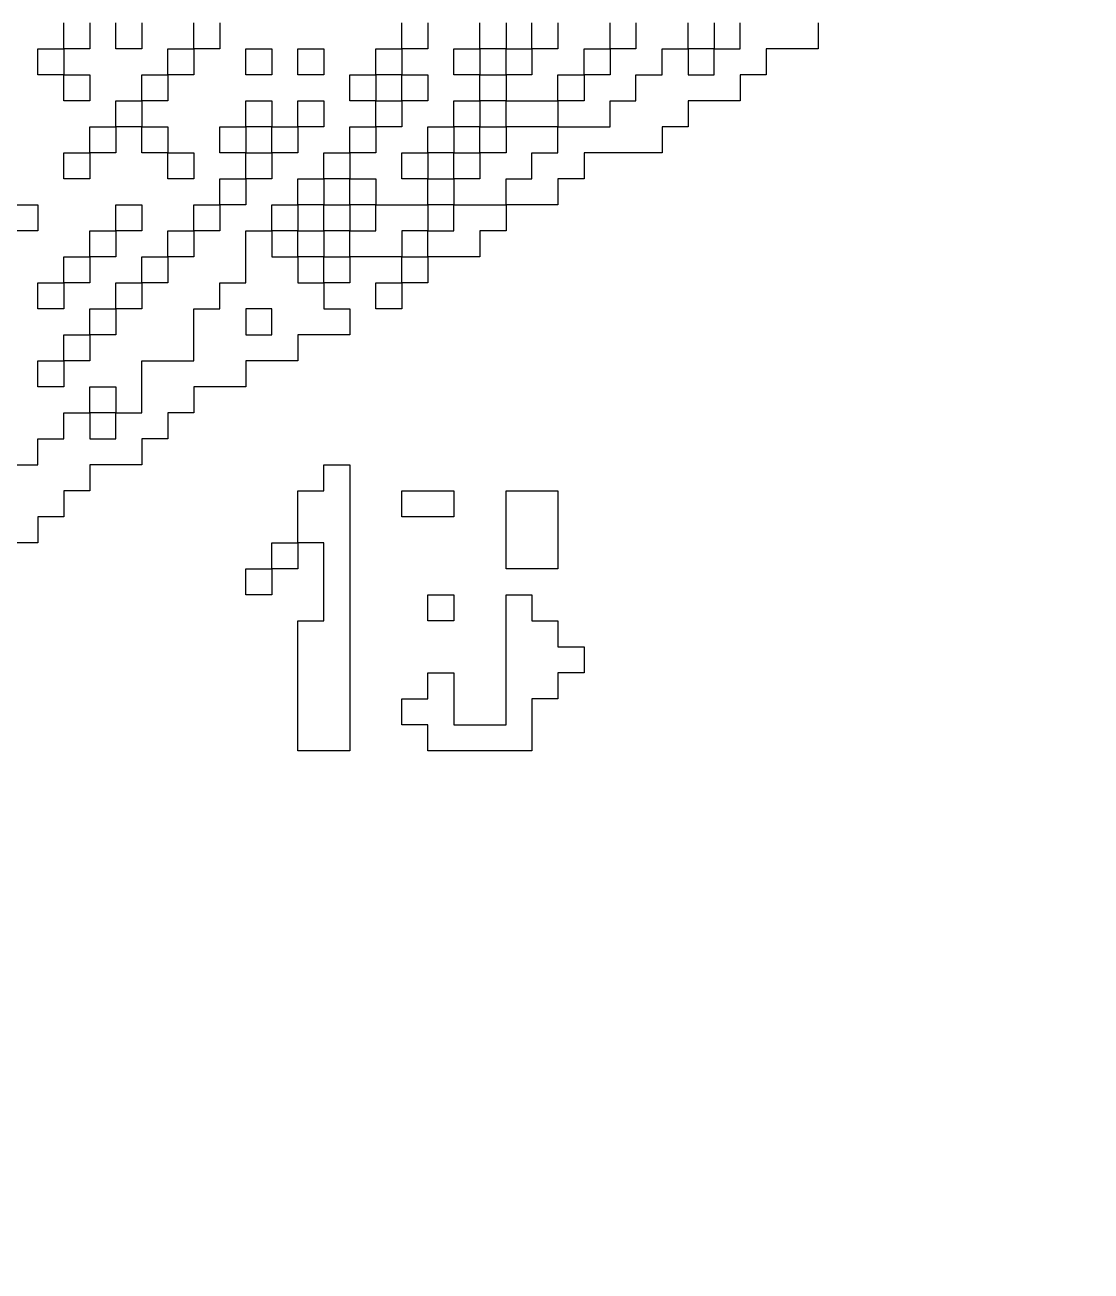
# Model space of a CAD drawing. Header units: inches. Extents: x 0.02 to 6.01, y 0.01 to 5.6.
# Drawn here: x 2.643 to 2.8436, y 1.8788 to 2.1133 of the extents above; entities that cross this region are included whole.
import ezdxf

# ---------------------------------------------------------------- set-up
doc = ezdxf.new("R2010")
doc.units = ezdxf.units.IN
doc.header["$MEASUREMENT"] = 0
for name, color, linetype in [('Bottom Layer', 5, 'Continuous'), ('Bottom Overlay', 54, 'Continuous'), ('Top Layer', 1, 'Continuous')]:
    doc.layers.add(name, color=color, linetype=linetype)

msp = doc.modelspace()

# ---------------------------------------------------------------- linework, layer by layer
at = {"layer": 'Bottom Layer'}
msp.add_lwpolyline([(3.00371, 0.01993, 0.01, 0.01, -0.378866), (0.02422, 2.65597, 0.01, 0.01, 0)], format="xyseb", dxfattribs=at)
at = {"layer": 'Bottom Overlay'}
for p, q in [((2.65036, 2.10879), (2.65036, 2.11368)), ((2.65525, 2.11368), (2.65525, 2.10879)), ((2.66015, 2.10879), (2.66015, 2.11368)), ((2.66504, 2.11368), (2.66504, 2.10879)), ((2.67483, 2.10879), (2.67483, 2.11368)), ((2.67972, 2.11368), (2.67972, 2.10879)), ((2.71397, 2.10879), (2.71397, 2.11368)), ((2.71887, 2.11368), (2.71887, 2.10879)), ((2.72865, 2.10879), (2.72865, 2.11368)), ((2.73355, 2.11368), (2.73355, 2.10879)), ((2.73844, 2.10879), (2.73844, 2.11368)), ((2.74333, 2.11368), (2.74333, 2.10879)), ((2.75312, 2.10879), (2.75312, 2.11368)), ((2.75801, 2.11368), (2.75801, 2.10879)), ((2.7678, 2.10879), (2.7678, 2.11368)), ((2.77269, 2.11368), (2.77269, 2.10879)), ((2.77759, 2.10879), (2.77759, 2.11368)), ((2.79227, 2.11368), (2.79227, 2.10879)), ((2.64547, 2.10389), (2.64547, 2.10879)), ((2.64547, 2.10879), (2.65036, 2.10879)), ((2.65525, 2.10879), (2.65036, 2.10879)), ((2.65036, 2.10879), (2.65036, 2.10389)), ((2.66504, 2.10879), (2.66015, 2.10879)), ((2.66993, 2.10389), (2.66993, 2.10879)), ((2.66993, 2.10879), (2.67483, 2.10879)), ((2.67972, 2.10879), (2.67483, 2.10879)), ((2.67483, 2.10879), (2.67483, 2.10389)), ((2.68461, 2.10389), (2.68461, 2.10879)), ((2.68461, 2.10879), (2.68951, 2.10879)), ((2.68951, 2.10879), (2.68951, 2.10389)), ((2.6944, 2.10389), (2.6944, 2.10879)), ((2.6944, 2.10879), (2.69929, 2.10879)), ((2.69929, 2.10879), (2.69929, 2.10389)), ((2.70908, 2.10389), (2.70908, 2.10879)), ((2.70908, 2.10879), (2.71397, 2.10879)), ((2.71887, 2.10879), (2.71397, 2.10879)), ((2.71397, 2.10879), (2.71397, 2.10389)), ((2.72376, 2.10389), (2.72376, 2.10879)), ((2.72376, 2.10879), (2.72865, 2.10879)), ((2.72865, 2.10879), (2.72865, 2.10389)), ((2.73355, 2.10879), (2.72865, 2.10879)), ((2.73355, 2.10879), (2.73844, 2.10879)), ((2.73355, 2.10389), (2.73355, 2.10879)), ((2.74333, 2.10879), (2.73844, 2.10879)), ((2.73844, 2.10879), (2.73844, 2.10389)), ((2.74823, 2.10879), (2.75312, 2.10879)), ((2.74823, 2.10389), (2.74823, 2.10879)), ((2.75801, 2.10879), (2.75312, 2.10879)), ((2.75312, 2.10879), (2.75312, 2.10389)), ((2.76291, 2.10389), (2.76291, 2.10879)), ((2.76291, 2.10879), (2.7678, 2.10879)), ((2.7678, 2.10879), (2.7678, 2.10389)), ((2.77269, 2.10879), (2.7678, 2.10879)), ((2.77269, 2.10389), (2.77269, 2.10879)), ((2.77269, 2.10879), (2.77759, 2.10879)), ((2.79227, 2.10879), (2.78248, 2.10879)), ((2.78248, 2.10879), (2.78248, 2.10389)), ((2.65036, 2.10389), (2.64547, 2.10389)), ((2.65036, 2.10389), (2.65525, 2.10389)), ((2.65036, 2.099), (2.65036, 2.10389)), ((2.65525, 2.10389), (2.65525, 2.099)), ((2.66504, 2.099), (2.66504, 2.10389)), ((2.66504, 2.10389), (2.66993, 2.10389)), ((2.66993, 2.10389), (2.66993, 2.099)), ((2.67483, 2.10389), (2.66993, 2.10389)), ((2.68951, 2.10389), (2.68461, 2.10389)), ((2.69929, 2.10389), (2.6944, 2.10389)), ((2.70419, 2.099), (2.70419, 2.10389)), ((2.70419, 2.10389), (2.70908, 2.10389)), ((2.71397, 2.10389), (2.70908, 2.10389)), ((2.70908, 2.10389), (2.70908, 2.099)), ((2.71397, 2.099), (2.71397, 2.10389)), ((2.71397, 2.10389), (2.71887, 2.10389)), ((2.71887, 2.10389), (2.71887, 2.099)), ((2.72865, 2.10389), (2.72376, 2.10389)), ((2.72865, 2.099), (2.72865, 2.10389)), ((2.72865, 2.10389), (2.73355, 2.10389)), ((2.73355, 2.10389), (2.73355, 2.099)), ((2.73844, 2.10389), (2.73355, 2.10389)), ((2.74333, 2.099), (2.74333, 2.10389)), ((2.74333, 2.10389), (2.74823, 2.10389)), ((2.74823, 2.10389), (2.74823, 2.099)), ((2.75312, 2.10389), (2.74823, 2.10389)), ((2.75801, 2.099), (2.75801, 2.10389)), ((2.75801, 2.10389), (2.76291, 2.10389)), ((2.7678, 2.10389), (2.77269, 2.10389)), ((2.78248, 2.10389), (2.77759, 2.10389)), ((2.77759, 2.10389), (2.77759, 2.099)), ((2.65525, 2.099), (2.65036, 2.099)), ((2.66015, 2.099), (2.66504, 2.099)), ((2.66015, 2.09411), (2.66015, 2.099)), ((2.66993, 2.099), (2.66504, 2.099)), ((2.66504, 2.099), (2.66504, 2.09411)), ((2.68461, 2.09411), (2.68461, 2.099)), ((2.68461, 2.099), (2.68951, 2.099)), ((2.68951, 2.099), (2.68951, 2.09411)), ((2.6944, 2.099), (2.69929, 2.099)), ((2.6944, 2.09411), (2.6944, 2.099)), ((2.69929, 2.099), (2.69929, 2.09411)), ((2.70908, 2.099), (2.70419, 2.099)), ((2.70908, 2.09411), (2.70908, 2.099)), ((2.70908, 2.099), (2.71397, 2.099)), ((2.71397, 2.099), (2.71397, 2.09411)), ((2.71887, 2.099), (2.71397, 2.099)), ((2.72376, 2.09411), (2.72376, 2.099)), ((2.72376, 2.099), (2.72865, 2.099)), ((2.73355, 2.099), (2.72865, 2.099)), ((2.72865, 2.099), (2.72865, 2.09411)), ((2.73355, 2.09411), (2.73355, 2.099)), ((2.73355, 2.099), (2.74333, 2.099)), ((2.74333, 2.099), (2.74333, 2.09411)), ((2.74823, 2.099), (2.74333, 2.099)), ((2.75312, 2.09411), (2.75312, 2.099)), ((2.75312, 2.099), (2.75801, 2.099)), ((2.77759, 2.099), (2.7678, 2.099)), ((2.7678, 2.099), (2.7678, 2.09411)), ((2.65525, 2.08921), (2.65525, 2.09411)), ((2.65525, 2.09411), (2.66015, 2.09411)), ((2.66015, 2.09411), (2.66015, 2.08921)), ((2.66504, 2.09411), (2.66015, 2.09411)), ((2.66504, 2.08921), (2.66504, 2.09411)), ((2.66504, 2.09411), (2.66993, 2.09411)), ((2.66993, 2.09411), (2.66993, 2.08921)), ((2.67972, 2.08921), (2.67972, 2.09411)), ((2.67972, 2.09411), (2.68461, 2.09411)), ((2.68461, 2.09411), (2.68461, 2.08921)), ((2.68951, 2.09411), (2.68461, 2.09411)), ((2.68951, 2.08921), (2.68951, 2.09411)), ((2.68951, 2.09411), (2.6944, 2.09411)), ((2.6944, 2.09411), (2.6944, 2.08921)), ((2.69929, 2.09411), (2.6944, 2.09411)), ((2.70419, 2.08921), (2.70419, 2.09411)), ((2.70419, 2.09411), (2.70908, 2.09411)), ((2.71397, 2.09411), (2.70908, 2.09411)), ((2.70908, 2.09411), (2.70908, 2.08921)), ((2.71887, 2.08921), (2.71887, 2.09411)), ((2.71887, 2.09411), (2.72376, 2.09411)), ((2.72865, 2.09411), (2.72376, 2.09411)), ((2.72376, 2.09411), (2.72376, 2.08921)), ((2.72865, 2.08921), (2.72865, 2.09411)), ((2.72865, 2.09411), (2.73355, 2.09411)), ((2.73355, 2.09411), (2.73355, 2.08921)), ((2.74333, 2.09411), (2.73355, 2.09411)), ((2.74333, 2.08921), (2.74333, 2.09411)), ((2.74333, 2.09411), (2.75312, 2.09411)), ((2.7678, 2.09411), (2.76291, 2.09411)), ((2.76291, 2.09411), (2.76291, 2.08921)), ((2.65036, 2.08432), (2.65036, 2.08921)), ((2.65036, 2.08921), (2.65525, 2.08921)), ((2.65525, 2.08921), (2.65525, 2.08432)), ((2.66015, 2.08921), (2.65525, 2.08921)), ((2.66993, 2.08921), (2.66504, 2.08921)), ((2.66993, 2.08432), (2.66993, 2.08921)), ((2.66993, 2.08921), (2.67483, 2.08921)), ((2.67483, 2.08921), (2.67483, 2.08432)), ((2.68461, 2.08921), (2.67972, 2.08921)), ((2.68461, 2.08432), (2.68461, 2.08921)), ((2.68461, 2.08921), (2.68951, 2.08921)), ((2.68951, 2.08921), (2.68951, 2.08432)), ((2.6944, 2.08921), (2.68951, 2.08921)), ((2.69929, 2.08432), (2.69929, 2.08921)), ((2.69929, 2.08921), (2.70419, 2.08921)), ((2.70908, 2.08921), (2.70419, 2.08921)), ((2.70419, 2.08921), (2.70419, 2.08432)), ((2.71397, 2.08432), (2.71397, 2.08921)), ((2.71397, 2.08921), (2.71887, 2.08921)), ((2.71887, 2.08921), (2.71887, 2.08432)), ((2.72376, 2.08921), (2.71887, 2.08921)), ((2.72376, 2.08432), (2.72376, 2.08921)), ((2.72376, 2.08921), (2.72865, 2.08921)), ((2.72865, 2.08921), (2.72865, 2.08432)), ((2.73355, 2.08921), (2.72865, 2.08921)), ((2.73844, 2.08432), (2.73844, 2.08921)), ((2.73844, 2.08921), (2.74333, 2.08921)), ((2.76291, 2.08921), (2.74823, 2.08921)), ((2.74823, 2.08921), (2.74823, 2.08432)), ((2.65525, 2.08432), (2.65036, 2.08432)), ((2.67483, 2.08432), (2.66993, 2.08432)), ((2.67972, 2.07943), (2.67972, 2.08432)), ((2.67972, 2.08432), (2.68461, 2.08432)), ((2.68951, 2.08432), (2.68461, 2.08432)), ((2.68461, 2.08432), (2.68461, 2.07943)), ((2.6944, 2.07943), (2.6944, 2.08432)), ((2.6944, 2.08432), (2.69929, 2.08432)), ((2.69929, 2.08432), (2.69929, 2.07943)), ((2.70419, 2.08432), (2.69929, 2.08432)), ((2.70419, 2.07943), (2.70419, 2.08432)), ((2.70419, 2.08432), (2.70908, 2.08432)), ((2.70908, 2.08432), (2.70908, 2.07943)), ((2.71887, 2.08432), (2.71397, 2.08432)), ((2.71887, 2.07943), (2.71887, 2.08432)), ((2.71887, 2.08432), (2.72376, 2.08432)), ((2.72376, 2.08432), (2.72376, 2.07943)), ((2.72865, 2.08432), (2.72376, 2.08432)), ((2.73355, 2.07943), (2.73355, 2.08432)), ((2.73355, 2.08432), (2.73844, 2.08432)), ((2.74823, 2.08432), (2.74333, 2.08432)), ((2.74333, 2.08432), (2.74333, 2.07943)), ((2.64057, 2.07943), (2.64547, 2.07943)), ((2.64547, 2.07943), (2.64547, 2.07453)), ((2.66015, 2.07453), (2.66015, 2.07943)), ((2.66015, 2.07943), (2.66504, 2.07943)), ((2.66504, 2.07943), (2.66504, 2.07453)), ((2.67483, 2.07453), (2.67483, 2.07943)), ((2.67483, 2.07943), (2.67972, 2.07943)), ((2.67972, 2.07943), (2.67972, 2.07453)), ((2.68461, 2.07943), (2.67972, 2.07943)), ((2.68951, 2.07943), (2.6944, 2.07943)), ((2.68951, 2.07453), (2.68951, 2.07943)), ((2.69929, 2.07943), (2.6944, 2.07943)), ((2.6944, 2.07943), (2.6944, 2.07453)), ((2.69929, 2.07453), (2.69929, 2.07943)), ((2.69929, 2.07943), (2.70419, 2.07943)), ((2.70419, 2.07943), (2.70419, 2.07453)), ((2.70908, 2.07943), (2.70419, 2.07943)), ((2.70908, 2.07453), (2.70908, 2.07943)), ((2.70908, 2.07943), (2.71887, 2.07943)), ((2.72376, 2.07943), (2.71887, 2.07943)), ((2.71887, 2.07943), (2.71887, 2.07453)), ((2.72376, 2.07453), (2.72376, 2.07943)), ((2.72376, 2.07943), (2.73355, 2.07943)), ((2.73355, 2.07943), (2.73355, 2.07453)), ((2.74333, 2.07943), (2.73355, 2.07943)), ((2.64547, 2.07453), (2.64057, 2.07453)), ((2.65525, 2.06964), (2.65525, 2.07453)), ((2.65525, 2.07453), (2.66015, 2.07453)), ((2.66504, 2.07453), (2.66015, 2.07453)), ((2.66015, 2.07453), (2.66015, 2.06964)), ((2.66993, 2.06964), (2.66993, 2.07453)), ((2.66993, 2.07453), (2.67483, 2.07453)), ((2.67483, 2.07453), (2.67483, 2.06964)), ((2.67972, 2.07453), (2.67483, 2.07453)), ((2.68461, 2.06475), (2.68461, 2.07453)), ((2.68461, 2.07453), (2.68951, 2.07453)), ((2.6944, 2.07453), (2.68951, 2.07453)), ((2.68951, 2.07453), (2.68951, 2.06964)), ((2.6944, 2.06964), (2.6944, 2.07453)), ((2.6944, 2.07453), (2.69929, 2.07453)), ((2.70419, 2.07453), (2.69929, 2.07453)), ((2.69929, 2.07453), (2.69929, 2.06964)), ((2.70419, 2.06964), (2.70419, 2.07453)), ((2.70419, 2.07453), (2.70908, 2.07453)), ((2.71887, 2.07453), (2.71397, 2.07453)), ((2.71397, 2.07453), (2.71397, 2.06964)), ((2.71887, 2.07453), (2.72376, 2.07453)), ((2.71887, 2.06964), (2.71887, 2.07453)), ((2.73355, 2.07453), (2.72865, 2.07453)), ((2.72865, 2.07453), (2.72865, 2.06964)), ((2.65036, 2.06475), (2.65036, 2.06964)), ((2.65036, 2.06964), (2.65525, 2.06964)), ((2.66015, 2.06964), (2.65525, 2.06964)), ((2.65525, 2.06964), (2.65525, 2.06475)), ((2.66504, 2.06475), (2.66504, 2.06964)), ((2.66504, 2.06964), (2.66993, 2.06964)), ((2.67483, 2.06964), (2.66993, 2.06964)), ((2.66993, 2.06964), (2.66993, 2.06475)), ((2.68951, 2.06964), (2.6944, 2.06964)), ((2.69929, 2.06964), (2.6944, 2.06964)), ((2.6944, 2.06964), (2.6944, 2.06475)), ((2.69929, 2.06475), (2.69929, 2.06964)), ((2.69929, 2.06964), (2.70419, 2.06964)), ((2.70419, 2.06964), (2.70419, 2.06475)), ((2.71397, 2.06964), (2.70419, 2.06964)), ((2.71397, 2.06475), (2.71397, 2.06964)), ((2.71397, 2.06964), (2.71887, 2.06964)), ((2.71887, 2.06964), (2.71887, 2.06475)), ((2.72865, 2.06964), (2.71887, 2.06964)), ((2.64547, 2.05985), (2.64547, 2.06475)), ((2.64547, 2.06475), (2.65036, 2.06475)), ((2.65525, 2.06475), (2.65036, 2.06475)), ((2.65036, 2.06475), (2.65036, 2.05985)), ((2.66015, 2.06475), (2.66504, 2.06475)), ((2.66015, 2.05985), (2.66015, 2.06475)), ((2.66504, 2.06475), (2.66504, 2.05985)), ((2.66993, 2.06475), (2.66504, 2.06475)), ((2.67972, 2.05985), (2.67972, 2.06475)), ((2.67972, 2.06475), (2.68461, 2.06475)), ((2.6944, 2.06475), (2.69929, 2.06475)), ((2.70419, 2.06475), (2.69929, 2.06475)), ((2.69929, 2.06475), (2.69929, 2.05985)), ((2.70908, 2.05985), (2.70908, 2.06475)), ((2.70908, 2.06475), (2.71397, 2.06475)), ((2.71397, 2.06475), (2.71397, 2.05985)), ((2.71887, 2.06475), (2.71397, 2.06475)), ((2.65036, 2.05985), (2.64547, 2.05985)), ((2.65525, 2.05496), (2.65525, 2.05985)), ((2.65525, 2.05985), (2.66015, 2.05985)), ((2.66504, 2.05985), (2.66015, 2.05985)), ((2.66015, 2.05985), (2.66015, 2.05496)), ((2.67483, 2.05007), (2.67483, 2.05985)), ((2.67483, 2.05985), (2.67972, 2.05985)), ((2.68951, 2.05985), (2.68461, 2.05985)), ((2.68461, 2.05985), (2.68461, 2.05496)), ((2.68951, 2.05496), (2.68951, 2.05985)), ((2.69929, 2.05985), (2.70419, 2.05985)), ((2.70419, 2.05985), (2.70419, 2.05496)), ((2.71397, 2.05985), (2.70908, 2.05985)), ((2.65036, 2.05007), (2.65036, 2.05496)), ((2.65036, 2.05496), (2.65525, 2.05496)), ((2.65525, 2.05496), (2.65525, 2.05007)), ((2.66015, 2.05496), (2.65525, 2.05496)), ((2.68461, 2.05496), (2.68951, 2.05496)), ((2.70419, 2.05496), (2.6944, 2.05496)), ((2.6944, 2.05496), (2.6944, 2.05007)), ((2.64547, 2.04517), (2.64547, 2.05007)), ((2.64547, 2.05007), (2.65036, 2.05007)), ((2.65036, 2.05007), (2.65036, 2.04517)), ((2.65525, 2.05007), (2.65036, 2.05007)), ((2.66504, 2.04028), (2.66504, 2.05007)), ((2.66504, 2.05007), (2.67483, 2.05007)), ((2.6944, 2.05007), (2.68461, 2.05007)), ((2.68461, 2.05007), (2.68461, 2.04517)), ((2.65036, 2.04517), (2.64547, 2.04517)), ((2.65525, 2.04028), (2.65525, 2.04517)), ((2.65525, 2.04517), (2.66015, 2.04517)), ((2.66015, 2.04517), (2.66015, 2.04028)), ((2.68461, 2.04517), (2.67483, 2.04517)), ((2.67483, 2.04517), (2.67483, 2.04028)), ((2.65036, 2.03539), (2.65036, 2.04028)), ((2.65036, 2.04028), (2.65525, 2.04028)), ((2.66015, 2.04028), (2.65525, 2.04028)), ((2.65525, 2.04028), (2.65525, 2.03539)), ((2.66015, 2.03539), (2.66015, 2.04028)), ((2.66015, 2.04028), (2.66504, 2.04028)), ((2.67483, 2.04028), (2.66993, 2.04028)), ((2.66993, 2.04028), (2.66993, 2.03539)), ((2.64547, 2.03049), (2.64547, 2.03539)), ((2.64547, 2.03539), (2.65036, 2.03539)), ((2.65525, 2.03539), (2.66015, 2.03539)), ((2.66993, 2.03539), (2.66504, 2.03539)), ((2.66504, 2.03539), (2.66504, 2.03049)), ((2.63568, 2.03049), (2.64547, 2.03049)), ((2.66504, 2.03049), (2.65525, 2.03049)), ((2.65525, 2.03049), (2.65525, 2.0256)), ((2.69929, 2.0256), (2.69929, 2.03049)), ((2.69929, 2.03049), (2.70419, 2.03049)), ((2.70419, 2.03049), (2.70419, 1.97667)), ((2.65525, 2.0256), (2.65036, 2.0256)), ((2.65036, 2.0256), (2.65036, 2.02071)), ((2.6944, 2.01581), (2.6944, 2.0256)), ((2.6944, 2.0256), (2.69929, 2.0256)), ((2.71397, 2.02071), (2.71397, 2.0256)), ((2.71397, 2.0256), (2.72376, 2.0256)), ((2.72376, 2.0256), (2.72376, 2.02071)), ((2.73355, 2.02071), (2.73355, 2.0256)), ((2.73355, 2.0256), (2.74333, 2.0256)), ((2.74333, 2.0256), (2.74333, 2.01092)), ((2.65036, 2.02071), (2.64547, 2.02071)), ((2.64547, 2.02071), (2.64547, 2.01581)), ((2.72376, 2.02071), (2.71397, 2.02071)), ((2.73355, 2.01581), (2.73355, 2.02071)), ((2.64547, 2.01581), (2.63568, 2.01581)), ((2.68951, 2.01092), (2.68951, 2.01581)), ((2.68951, 2.01581), (2.6944, 2.01581)), ((2.6944, 2.01581), (2.6944, 2.01092)), ((2.69929, 2.01581), (2.6944, 2.01581)), ((2.69929, 2.00113), (2.69929, 2.01581)), ((2.73355, 2.01092), (2.73355, 2.01581)), ((2.68461, 2.00603), (2.68461, 2.01092)), ((2.68461, 2.01092), (2.68951, 2.01092)), ((2.6944, 2.01092), (2.68951, 2.01092)), ((2.68951, 2.01092), (2.68951, 2.00603)), ((2.74333, 2.01092), (2.73355, 2.01092)), ((2.68951, 2.00603), (2.68461, 2.00603)), ((2.71887, 2.00113), (2.71887, 2.00603)), ((2.71887, 2.00603), (2.72376, 2.00603)), ((2.72376, 2.00603), (2.72376, 2.00113)), ((2.73355, 1.98156), (2.73355, 2.00603)), ((2.73355, 2.00603), (2.73844, 2.00603)), ((2.73844, 2.00603), (2.73844, 2.00113)), ((2.6944, 1.99624), (2.6944, 2.00113)), ((2.6944, 2.00113), (2.69929, 2.00113)), ((2.72376, 2.00113), (2.71887, 2.00113)), ((2.73844, 2.00113), (2.74333, 2.00113)), ((2.74333, 2.00113), (2.74333, 1.99624)), ((2.6944, 1.97667), (2.6944, 1.99624)), ((2.74333, 1.99624), (2.74823, 1.99624)), ((2.74823, 1.99624), (2.74823, 1.99135)), ((2.71887, 1.98645), (2.71887, 1.99135)), ((2.71887, 1.99135), (2.72376, 1.99135)), ((2.72376, 1.99135), (2.72376, 1.98156)), ((2.74823, 1.99135), (2.74333, 1.99135)), ((2.74333, 1.99135), (2.74333, 1.98645)), ((2.71397, 1.98156), (2.71397, 1.98645)), ((2.71397, 1.98645), (2.71887, 1.98645)), ((2.74333, 1.98645), (2.73844, 1.98645)), ((2.73844, 1.98645), (2.73844, 1.97667)), ((2.71887, 1.98156), (2.71397, 1.98156)), ((2.71887, 1.97667), (2.71887, 1.98156)), ((2.72376, 1.98156), (2.73355, 1.98156)), ((2.70419, 1.97667), (2.6944, 1.97667)), ((2.73844, 1.97667), (2.71887, 1.97667))]:
    msp.add_line(p, q, dxfattribs=at)
at = {"layer": 'Top Layer'}
msp.add_lwpolyline([(3.00187, 0.01813, 0.01, 0.01, -0.378866), (0.02238, 2.65416, 0.01, 0.01, 0)], format="xyseb", dxfattribs=at)

doc.saveas('drawing.dxf')
